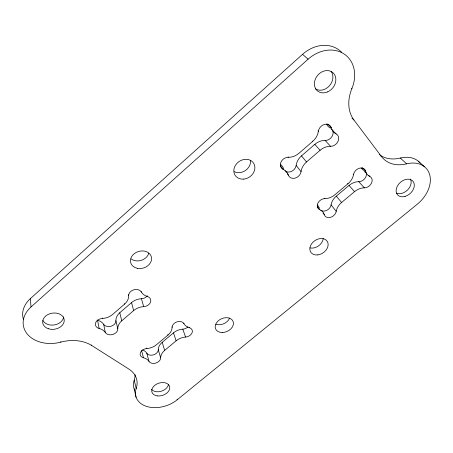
<?xml version="1.0" encoding="UTF-8"?>
<svg xmlns="http://www.w3.org/2000/svg" width="453" height="453" viewBox="0 0 453 453"><rect width="100%" height="100%" fill="white"/><g stroke="black" fill="none" stroke-linecap="round" stroke-linejoin="round"><path stroke-width="0.68" d="M23.38 319.212A29.655 22.384 -8.6 0 1 30.385 298.606L302.547 54.326A32.639 27.033 -51.5 0 1 341.647 52.293M31.002 306.975L308.097 59.201A33.199 27.305 -50.9 0 1 344.155 54.026A33.199 27.305 -50.9 0 1 351.919 88.516A37.474 28.998 -49.9 0 0 353.923 119.988L381.551 156.63A35.476 26.325 -46.6 0 0 406.624 163.844A28.516 20.6 -42.2 0 1 429.733 174.903A28.516 20.6 -42.2 0 1 417.366 204.133L177.242 399.761A25.77 17.724 -18.3 0 1 147.502 406.692A25.77 17.724 -18.3 0 1 136.2 388.515A31.359 21.761 -14.5 0 0 128.76 369.002L91.733 345.509A33.126 23.607 -11.4 0 0 60.838 342.123A30.13 22.537 -9 0 1 27.48 334.269A30.13 22.537 -9 0 1 31.002 306.975L30.385 298.606M147.321 296.455A13.392 10.43 -18 0 1 141.353 292.015A6.727 5.204 -16.1 0 0 133.822 289.807A6.727 5.204 -16.1 0 0 128.663 295.707A13.624 10.521 -14.1 0 1 124.581 304.099L112.559 314.495A13.613 10.391 -13.1 0 1 102.395 318.47A6.71 5.028 -13.3 0 0 95.572 322.966A6.71 5.028 -13.3 0 0 99.156 328.476A13.33 9.819 -12.8 0 1 105.351 332.57A6.619 4.926 -14.2 0 0 112.82 334.467A6.619 4.926 -14.2 0 0 117.786 328.872A13.08 9.751 -15.8 0 1 121.738 320.82L133.658 310.571A13.097 9.87 -16.9 0 1 143.697 306.636A6.642 5.091 -17 0 0 150.526 302.123A6.642 5.091 -17 0 0 147.321 296.455L147.168 295.956M331.336 127.859A7.276 5.872 -44.7 0 0 324.546 124.411A7.276 5.872 -44.7 0 0 318.357 131.302A14.598 11.993 -43.6 0 1 312.695 141.398L298.98 153.256A14.456 11.942 -41.4 0 1 288.38 157.282A7.084 5.798 -38.9 0 0 280.888 162.265A7.084 5.798 -38.9 0 0 283.216 169.439A13.952 11.387 -36.2 0 1 288.346 175.09A6.999 5.663 -38.5 0 0 295.141 178.114A6.999 5.663 -38.5 0 0 301.058 171.613A13.935 11.099 -39.9 0 1 306.517 161.959L320.095 150.283A14.066 11.149 -41.8 0 1 330.56 146.296A7.18 5.73 -44 0 0 338.063 141.302A7.18 5.73 -44 0 0 336.154 133.946A14.632 11.642 -46.4 0 1 331.336 127.859L327.513 123.958M97.084 320.09A6.608 5 -13 0 0 97.548 320.237A13.126 9.762 -12.5 0 1 103.663 324.331A6.523 4.898 -13.9 0 0 111.03 326.245A6.523 4.898 -13.9 0 0 115.911 320.707A12.888 9.7 -15.6 0 1 119.796 312.729L131.529 302.598A12.905 9.813 -16.7 0 1 141.421 298.731A6.54 5.062 -16.8 0 0 147.202 295.934M286.183 171.608A6.886 5.617 -38.8 0 0 296.154 165.413A13.715 11.019 -40.2 0 1 301.488 155.872L314.829 144.36A13.839 11.065 -42.1 0 1 325.135 140.447A7.067 5.685 -44.4 0 0 331.619 137.044A7.067 5.685 -44.4 0 0 332.598 130.283M189.326 327.689A12.605 9.36 -21.6 0 1 183.992 323.719A6.325 4.677 -20 0 0 177.129 321.817A6.325 4.677 -20 0 0 172.117 327.293A12.775 9.462 -18.4 0 1 167.989 335.039L156.444 344.744A12.758 9.354 -17.4 0 1 146.885 348.538A6.297 4.536 -17.3 0 0 140.39 352.762A6.297 4.536 -17.3 0 0 143.459 357.757A12.497 8.873 -16.6 0 1 149.009 361.426A6.217 4.445 -17.9 0 0 155.832 363.057A6.217 4.445 -17.9 0 0 160.662 357.847A12.31 8.8 -19.3 0 1 164.654 350.401L176.109 340.826A12.333 8.89 -20.3 0 1 185.56 337.066A6.251 4.581 -20.6 0 0 192.061 332.83A6.251 4.581 -20.6 0 0 189.326 327.689L189.15 327.191M365.656 171.177A6.84 5.21 -41.8 0 0 359.478 168.199A6.84 5.21 -41.8 0 0 353.538 174.541A13.732 10.634 -40.8 0 1 347.972 183.771L334.897 194.756A13.613 10.583 -39.2 0 1 324.954 198.607A6.682 5.147 -37.4 0 0 317.853 203.255A6.682 5.147 -37.4 0 0 319.773 209.705A13.171 10.113 -35.5 0 1 324.331 214.728A6.602 5.028 -37.2 0 0 330.526 217.344A6.602 5.028 -37.2 0 0 336.222 211.336A13.154 9.875 -38.3 0 1 341.59 202.485L354.54 191.659A13.262 9.921 -39.7 0 1 364.365 187.853A6.761 5.096 -41.3 0 0 371.471 183.188A6.761 5.096 -41.3 0 0 369.931 176.574A13.749 10.345 -43.1 0 1 365.656 171.177L362.4 167.78M142.616 349.954A12.322 8.839 -16.4 0 1 146.789 353.21A6.132 4.428 -17.7 0 0 153.527 354.863A6.132 4.428 -17.7 0 0 158.284 349.705A12.135 8.766 -19.2 0 1 162.208 342.315L173.488 332.847A12.157 8.856 -20.1 0 1 182.808 329.15A6.161 4.558 -20.5 0 0 187.944 326.862M320.815 210.254A6.506 5 -37.4 0 0 326.964 210.232A6.506 5 -37.4 0 0 331.064 204.892A12.956 9.824 -38.5 0 1 336.319 196.132L349.053 185.441A13.063 9.864 -40 0 1 358.731 181.698A6.659 5.062 -41.6 0 0 364.671 178.725A6.659 5.062 -41.6 0 0 366.149 172.78M351.539 88.193L351.919 88.516M302.547 54.326L308.097 59.201M418.176 161.098L424.659 166.874M380.124 155.209A34.915 26.144 -47 0 0 400.333 158.04L406.624 163.844M351.964 118.154L353.923 119.988M379.269 154.433L379.648 154.796M380.792 155.894L381.551 156.63M331.619 129.292L332.309 130M333 130.713L334.048 131.783M334.744 132.502L335.447 133.222M335.803 133.584L336.154 133.946M368.838 175.43L369.931 176.574M364.303 171.347L365.747 172.859M318.017 130.94L318.357 131.302M325.135 140.447L330.56 146.296M353.181 174.156L353.538 174.541M358.731 181.698L364.365 187.853M312.36 141.025L312.695 141.398M314.829 144.36L320.095 150.283M347.627 183.38L347.972 183.771M349.053 185.441L354.54 191.659M336.319 196.132L341.59 202.485M301.488 155.872L306.517 161.959M331.064 204.892L336.222 211.336M324.631 198.199L324.954 198.607M296.154 165.413L301.058 171.613M288.074 156.897L288.38 157.282M323.068 213.08L323.385 213.493M323.697 213.901L324.331 214.728M317.27 206.438L319.773 209.705M285.084 170.753L285.379 171.143M285.968 171.93L286.262 172.321M287.451 173.895L288.346 175.09M280.277 165.521L283.216 169.439M183.816 323.227L183.992 323.719M182.808 329.15L185.56 337.066M171.953 326.794L172.117 327.293M173.488 332.847L176.109 340.826M167.831 334.535L167.989 335.039M162.208 342.315L164.654 350.401M177.083 399.24L177.242 399.761M158.284 349.705L160.662 357.847M141.206 291.522L141.353 292.015M141.421 298.731L143.697 306.636M146.744 348.023L146.885 348.538M146.789 353.21L149.009 361.426M131.529 302.598L133.658 310.571M128.397 294.705L128.663 295.707M141.568 350.554L143.459 357.757M124.45 303.595L124.581 304.099M119.796 312.729L121.738 320.82M135.096 374.699A30.912 21.682 -14.3 0 1 134.207 380.112L136.2 388.515M134.128 388.782L136.098 397.224M115.911 320.707L117.786 328.872M103.663 324.331L105.351 332.57M102.287 317.955L102.395 318.47M97.548 320.237L99.156 328.476M91.642 344.976L91.733 345.509M60.776 341.585L60.838 342.123M134.694 390.146A25.419 17.673 -18.2 0 1 134.207 380.112M400.333 158.04A28.086 20.493 -42.4 0 1 420.18 163.097M148.771 253.323A10.566 8.567 -16.5 0 1 141.336 260.328A10.566 8.567 -16.5 0 1 131.138 258.906M250.583 160.634A10.895 9.258 -34.7 0 1 245.362 170.583A10.895 9.258 -34.7 0 1 234.224 171.659M323.232 238.567A9.734 7.333 -34.2 0 1 309.999 247.921M229.614 318.068A9.383 6.908 -23.7 0 1 215.928 324.263M280.237 164.201A13.732 11.302 -36.5 0 1 283.629 168.816M330.588 128.239A14.394 11.546 -46.8 0 1 326.522 124.088M364.167 170.543A13.539 10.283 -43.5 0 1 361.194 168.012M317.349 204.932A12.973 10.057 -35.7 0 1 319.337 208.21M331.143 71.415A11.857 9.785 -51.2 0 1 329.371 85.866A11.857 9.785 -51.2 0 1 315.469 88.85M63.658 316.862A10.77 8.092 -8.8 0 1 54.462 324.92A10.77 8.092 -8.8 0 1 42.922 320.452M168.448 384.676A9.224 6.376 -18.3 0 1 160.951 391.335A9.224 6.376 -18.3 0 1 151.551 389.354M410.401 179.082A10.198 7.401 -42.3 0 1 407.683 189.886A10.198 7.401 -42.3 0 1 396.528 193.176M48.312 328.725A10.855 8.12 -9 0 0 64.241 320.22A10.855 8.12 -9 0 0 47.792 314.625A10.855 8.12 -9 0 0 48.312 328.725M327.678 91.863A11.959 9.836 -50.8 0 0 332.864 72.61A11.959 9.836 -50.8 0 0 314.812 80.685A11.959 9.836 -50.8 0 0 327.678 91.863M157.423 395.916A9.287 6.387 -18.3 0 0 169.677 386.805A9.287 6.387 -18.3 0 0 155.096 385.073A9.287 6.387 -18.3 0 0 157.423 395.916M405.056 196.409A10.277 7.424 -42.1 0 0 413.187 181.511A10.277 7.424 -42.1 0 0 397.423 186.024A10.277 7.424 -42.1 0 0 405.056 196.409M137.293 268.306A10.736 8.63 -16.7 0 0 151.444 257.253A10.736 8.63 -16.7 0 0 134.298 253.64A10.736 8.63 -16.7 0 0 137.293 268.306M243.799 179.099A11.07 9.337 -34.4 0 0 253.748 163.386A11.07 9.337 -34.4 0 0 235.503 165.203A11.07 9.337 -34.4 0 0 243.799 179.099M317.904 254.897A9.875 7.373 -34.1 0 0 327.411 241.608A9.875 7.373 -34.1 0 0 311.658 243.737A9.875 7.373 -34.1 0 0 317.904 254.897M222.242 332.508A9.519 6.937 -23.8 0 0 233.052 321.347A9.519 6.937 -23.8 0 0 217.616 321.42A9.519 6.937 -23.8 0 0 222.242 332.508"/></g></svg>
